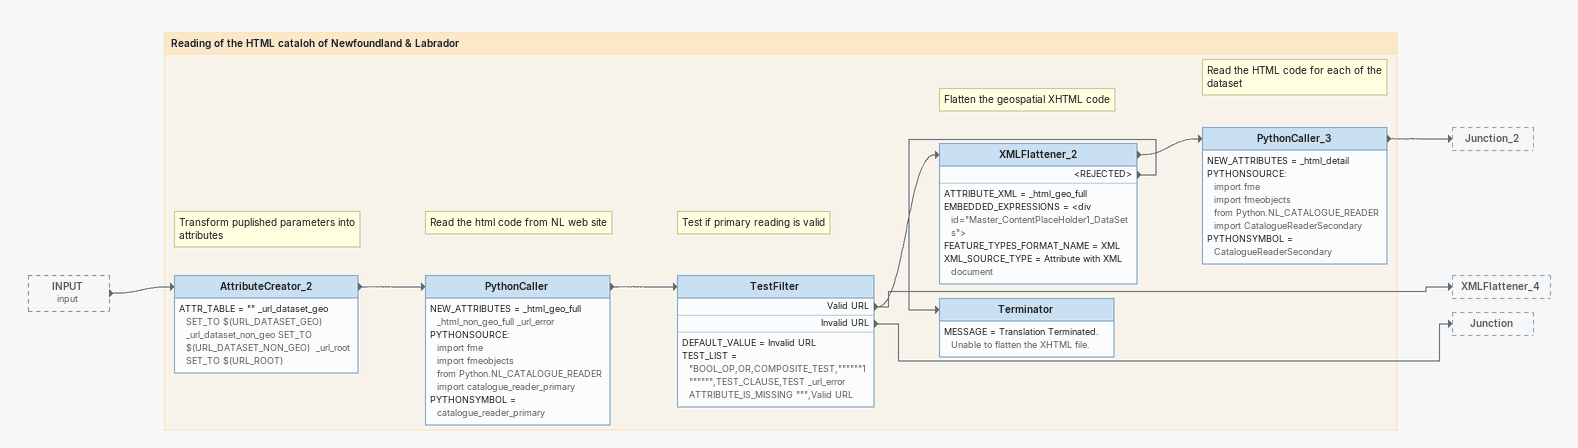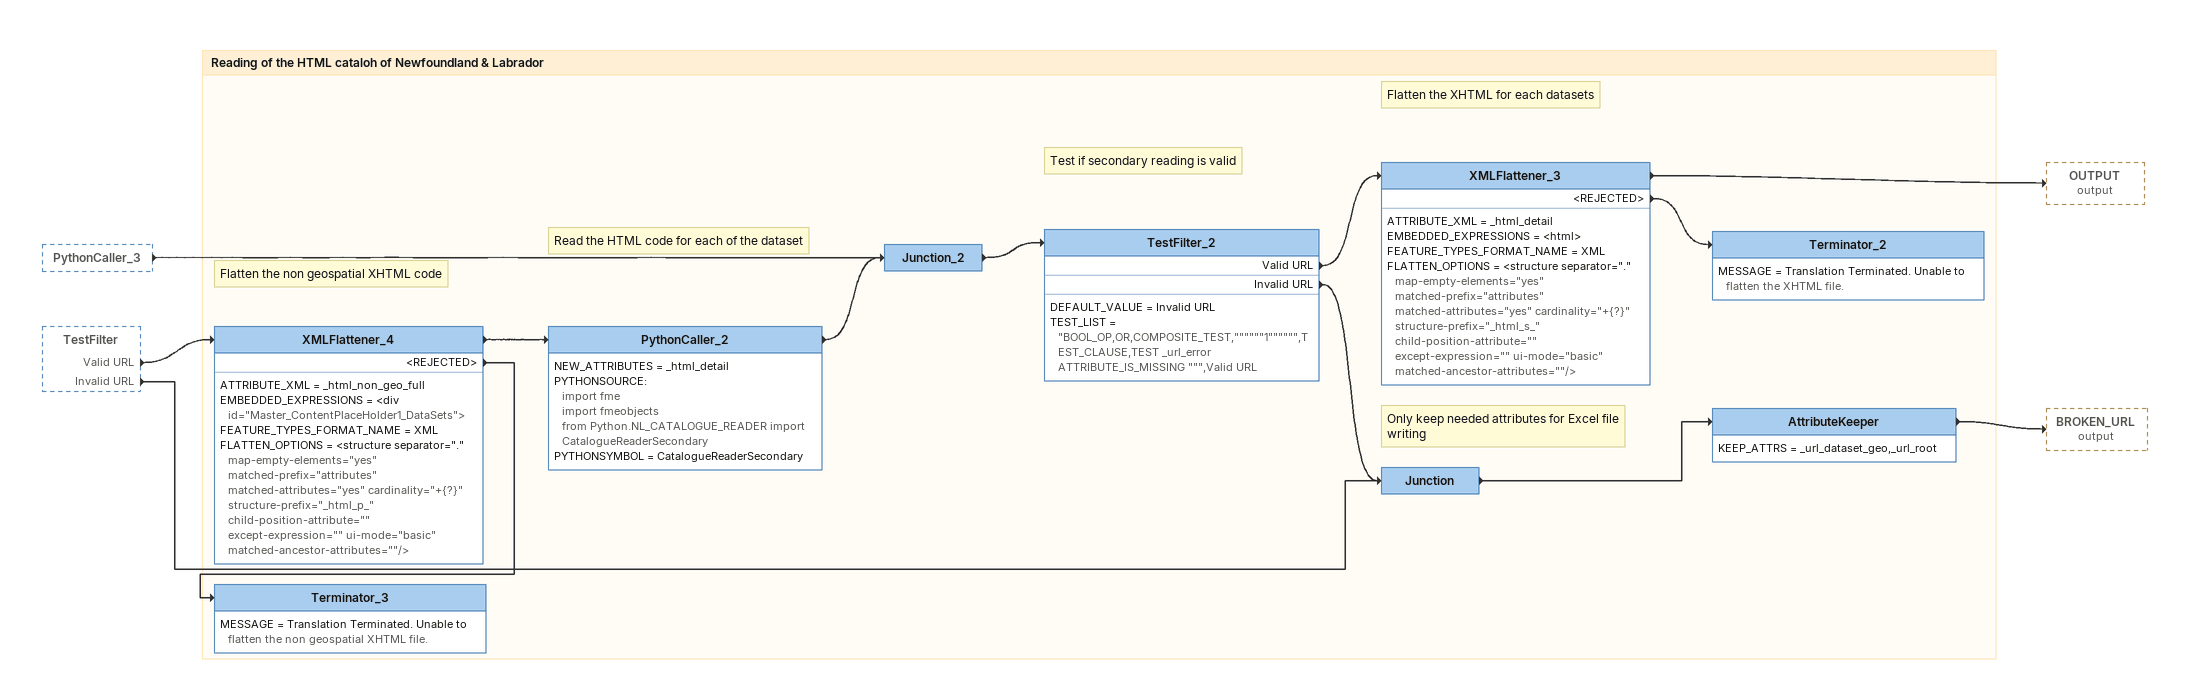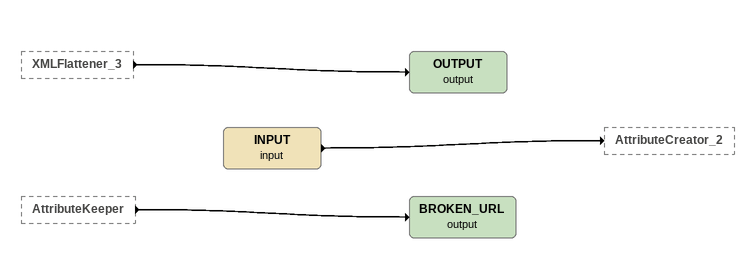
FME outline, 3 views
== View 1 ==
INPUT (input) [outside]
    -> AttributeCreator_2

Bookmark: Reading of the HTML cataloh of Newfoundland & Labrador
Note: Transform puplished parameters into attributes
AttributeCreator_2
    ATTR_TABLE = "" _url_dataset_geo SET_TO $(URL_DATASET_GEO)  _url_dataset_non_geo SET_TO $(URL_DATASET_NON_GEO)  _url_root SET_TO $(URL_ROOT)
    -> PythonCaller
Note: Read the html code from NL web site
PythonCaller
    NEW_ATTRIBUTES = _html_geo_full _html_non_geo_full _url_error
    PYTHONSOURCE:
      import fme
      import fmeobjects
      from Python.NL_CATALOGUE_READER import catalogue_reader_primary
    PYTHONSYMBOL = catalogue_reader_primary
    -> TestFilter
Note: Test if primary reading is valid
TestFilter
    DEFAULT_VALUE = Invalid URL
    TEST_LIST = "BOOL_OP,OR,COMPOSITE_TEST,""""""1"""""",TEST_CLAUSE,TEST _url_error ATTRIBUTE_IS_MISSING """,Valid URL
    Valid URL -> XMLFlattener_2
    Valid URL -> XMLFlattener_4
    Invalid URL -> Junction
Note: Flatten the geospatial XHTML code
XMLFlattener_2
    ATTRIBUTE_XML = _html_geo_full
    EMBEDDED_EXPRESSIONS = <div id="Master_ContentPlaceHolder1_DataSets">
    FEATURE_TYPES_FORMAT_NAME = XML
    XML_SOURCE_TYPE = Attribute with XML document
    -> PythonCaller_3
    <REJECTED> -> Terminator
Note: Read the HTML code for each of the dataset
PythonCaller_3
    NEW_ATTRIBUTES = _html_detail
    PYTHONSOURCE:
      import fme
      import fmeobjects
      from Python.NL_CATALOGUE_READER import CatalogueReaderSecondary
    PYTHONSYMBOL = CatalogueReaderSecondary
    -> Junction_2
Terminator
    MESSAGE = Translation Terminated. Unable to flatten the XHTML file.

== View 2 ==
PythonCaller_3 [outside]
    -> Junction_2
TestFilter [outside]
    Valid URL -> XMLFlattener_4
    Invalid URL -> Junction

Bookmark: Reading of the HTML cataloh of Newfoundland & Labrador
Note: Flatten the non geospatial XHTML code
XMLFlattener_4
    ATTRIBUTE_XML = _html_non_geo_full
    EMBEDDED_EXPRESSIONS = <div id="Master_ContentPlaceHolder1_DataSets">
    FEATURE_TYPES_FORMAT_NAME = XML
    FLATTEN_OPTIONS = <structure separator="." map-empty-elements="yes" matched-prefix="attributes" matched-attributes="yes" cardinality="+{?}" structure-prefix="_html_p_" child-position-attribute="" except-expression="" ui-mode="basic" matched-ancestor-attributes=""/>
    -> PythonCaller_2
    <REJECTED> -> Terminator_3
Note: Read the HTML code for each of the dataset
PythonCaller_2
    NEW_ATTRIBUTES = _html_detail
    PYTHONSOURCE:
      import fme
      import fmeobjects
      from Python.NL_CATALOGUE_READER import CatalogueReaderSecondary
    PYTHONSYMBOL = CatalogueReaderSecondary
    -> Junction_2
Junction_2
    -> TestFilter_2
Note: Test if secondary reading is valid
TestFilter_2
    DEFAULT_VALUE = Invalid URL
    TEST_LIST = "BOOL_OP,OR,COMPOSITE_TEST,""""""1"""""",TEST_CLAUSE,TEST _url_error ATTRIBUTE_IS_MISSING """,Valid URL
    Valid URL -> XMLFlattener_3
    Invalid URL -> Junction
Note: Flatten the XHTML for each datasets
XMLFlattener_3
    ATTRIBUTE_XML = _html_detail
    EMBEDDED_EXPRESSIONS = <html>
    FEATURE_TYPES_FORMAT_NAME = XML
    FLATTEN_OPTIONS = <structure separator="." map-empty-elements="yes" matched-prefix="attributes" matched-attributes="yes" cardinality="+{?}" structure-prefix="_html_s_" child-position-attribute="" except-expression="" ui-mode="basic" matched-ancestor-attributes=""/>
    -> OUTPUT (output)
    <REJECTED> -> Terminator_2
Terminator_2
    MESSAGE = Translation Terminated. Unable to flatten the XHTML file.
Junction
    -> AttributeKeeper
Note: Only keep needed attributes for Excel file writing
AttributeKeeper
    KEEP_ATTRS = _url_dataset_geo,_url_root
    -> BROKEN_URL (output)
Terminator_3
    MESSAGE = Translation Terminated. Unable to flatten the non geospatial XHTML file.

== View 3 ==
XMLFlattener_3 [outside]
    -> OUTPUT (output)
AttributeKeeper [outside]
    -> BROKEN_URL (output)
INPUT (input)
    -> AttributeCreator_2
OUTPUT (output)
BROKEN_URL (output)
